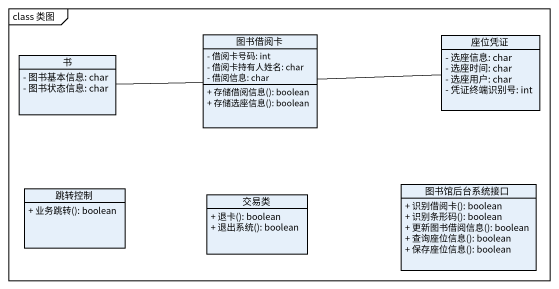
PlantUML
@startuml
mainframe class 类图
hide circle
hide empty members
skinparam classAttributeIconSize 0
class 图书借阅卡 {
  - 借阅卡号码: int
  - 借阅卡持有人姓名: char
  - 借阅信息: char
  + 存储借阅信息(): boolean
  + 存储选座信息(): boolean
}
class 座位凭证 {
  - 选座信息: char
  - 选座时间: char
  - 选座用户: char
  - 凭证终端识别号: int
}
class 书 {
  - 图书基本信息: char
  - 图书状态信息: char
}
class 跳转控制 {
  + 业务跳转(): boolean
}
class 交易类 {
  + 退卡(): boolean
  + 退出系统(): boolean
}
class 图书馆后台系统接口 {
  + 识别借阅卡(): boolean
  + 识别条形码(): boolean
  + 更新图书借阅信息(): boolean
  + 查询座位信息(): boolean
  + 保存座位信息(): boolean
}
图书借阅卡 -right- 座位凭证
书 -right- 图书借阅卡
@enduml
